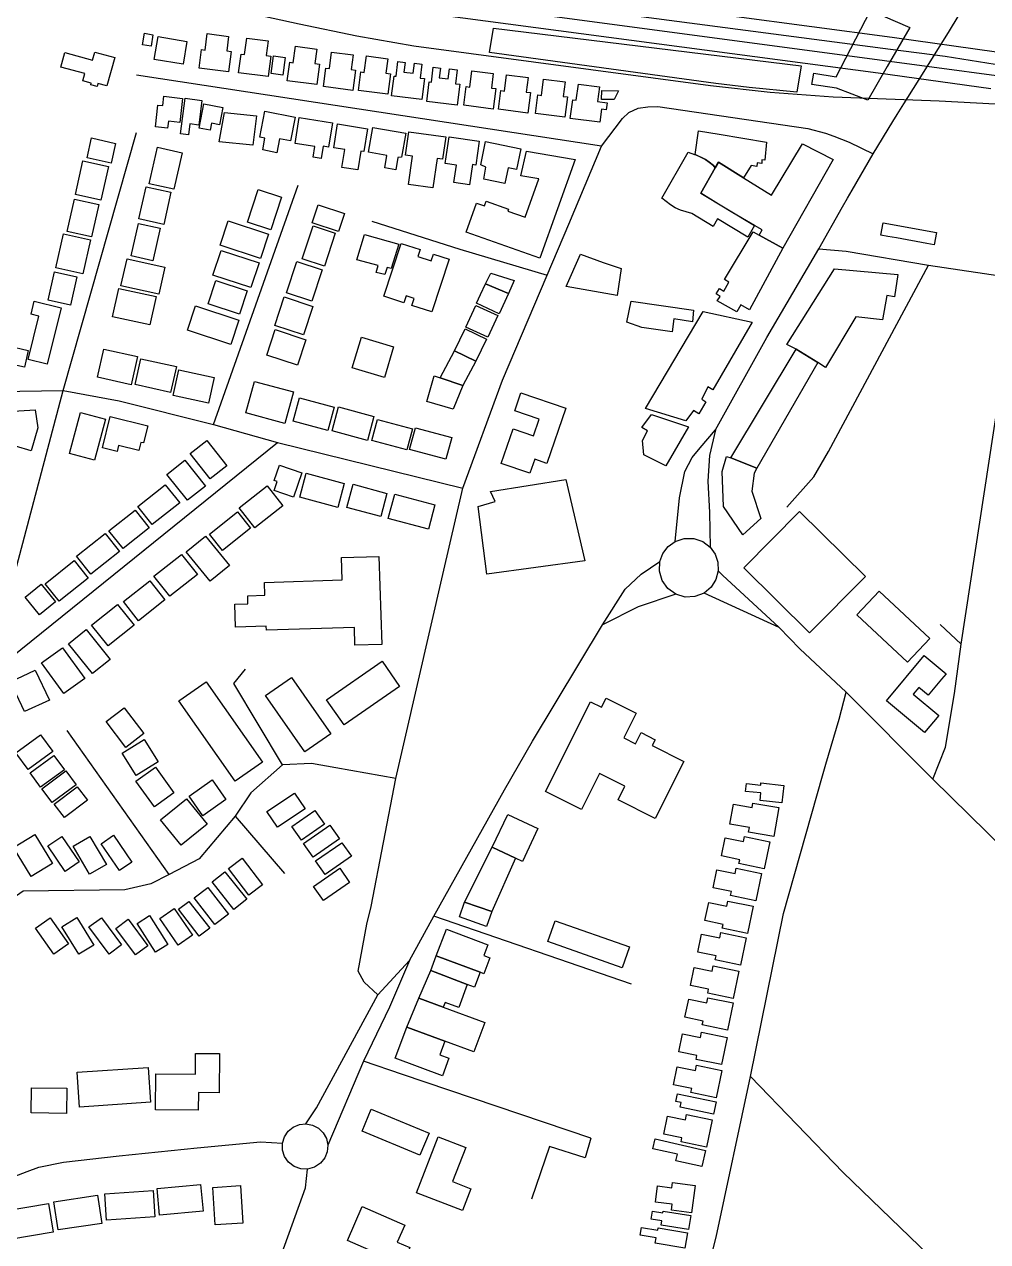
# Model space of a CAD drawing. Header units: metres. Extents: x 553506 to 563855, y 142925 to 150243.
# Drawn here: x 558466.6 to 558816.3, y 145596.9 to 146039 of the extents above; entities that cross this region are included whole.
import ezdxf

# ---------------------------------------------------------------- set-up
doc = ezdxf.new("R2010")
doc.units = ezdxf.units.M
for name, color, linetype in [('C-BUILDINGS', 8, 'Continuous'), ('C-RAILWAYS', 250, 'Continuous'), ('C-ROADS', 33, 'Continuous')]:
    doc.layers.add(name, color=color, linetype=linetype)

msp = doc.modelspace()

# ---------------------------------------------------------------- linework, layer by layer
at = {"layer": 'C-BUILDINGS'}
for points in [[(558779.8107, 146023.6491), (558772.7883, 146011.4453), (558761.4267, 146015.869), (558752.4124, 146017.2044), (558753.1272, 146021.2332), (558761.2433, 146019.9925), (558773.8087, 146044.065), (558787.981, 146037.8583), (558779.8107, 146023.6491)], [(558747.0366, 146014.4117), (558729.6619, 146016.0676), (558717.6073, 146017.5651), (558635.5033, 146028.8087), (558636.916, 146037.6448), (558748.5833, 146023.8864), (558747.0366, 146014.4117)], [(558513.2783, 146035.2432), (558512.5761, 146031.0257), (558509.4973, 146031.5317), (558510.1995, 146035.7493), (558513.2783, 146035.2432)], [(558525.6274, 146032.8083), (558524.2116, 146024.5175), (558513.7224, 146026.2863), (558515.1309, 146034.5881), (558525.6274, 146032.8083)], [(558532.2, 146029.6833), (558532.9677, 146035.628), (558540.7475, 146034.6326), (558540.065, 146029.3249), (558541.6799, 146029.1187), (558540.7192, 146021.7212), (558530.0393, 146023.0946), (558530.9148, 146029.8551), (558532.2, 146029.6833)], [(558546.539, 146028.0332), (558547.3068, 146033.978), (558555.0865, 146032.9826), (558554.4041, 146027.6749), (558556.019, 146027.4687), (558555.0583, 146020.0711), (558544.3784, 146021.4445), (558545.2539, 146028.205), (558546.539, 146028.0332)], [(558490.8467, 146017.6452), (558487.7715, 146018.4853), (558488.4941, 146021.1342), (558479.8048, 146023.504), (558481.245, 146028.7349), (558491.3242, 146025.9739), (558492.1353, 146028.9261), (558499.4146, 146026.9246), (558496.5842, 146016.6536), (558493.2903, 146017.5537), (558492.9823, 146016.4312), (558490.6899, 146017.0617), (558490.8467, 146017.6452)], [(558560.42, 146020.6039), (558556.2425, 146021.1316), (558557.0657, 146027.5455), (558561.2362, 146027.0175), (558560.42, 146020.6039)], [(558564.2193, 146025.084), (558564.987, 146031.0287), (558572.7667, 146030.0333), (558572.0843, 146024.7256), (558573.6992, 146024.5195), (558572.7385, 146017.1219), (558562.0587, 146018.4952), (558562.9341, 146025.2558), (558564.2193, 146025.084)], [(558577.377, 146022.9635), (558578.1447, 146028.9082), (558585.9244, 146027.9129), (558585.242, 146022.6052), (558586.8569, 146022.399), (558585.8962, 146015.0015), (558575.2164, 146016.3748), (558576.0918, 146023.1353), (558577.377, 146022.9635)], [(558589.9946, 146021.5721), (558590.7623, 146027.5168), (558598.5421, 146026.5215), (558597.8596, 146021.2138), (558599.4746, 146021.0076), (558598.5139, 146013.6101), (558587.8341, 146014.9833), (558588.7095, 146021.7439), (558589.9946, 146021.5721)], [(558601.544, 146020.1255), (558602.21, 146025.5106), (558604.8219, 146025.1794), (558604.3913, 146021.6825), (558607.7117, 146021.2841), (558608.186, 146024.9493), (558610.9177, 146024.5884), (558610.2564, 146019.504), (558611.8779, 146019.3092), (558610.9315, 146011.6783), (558599.9096, 146013.0299), (558600.7999, 146020.2138), (558601.544, 146020.1255)], [(558614.3367, 146018.0495), (558615.0027, 146023.4346), (558617.6146, 146023.1034), (558617.184, 146019.6065), (558620.5043, 146019.2081), (558620.9787, 146022.8734), (558623.7104, 146022.5125), (558623.0491, 146017.428), (558624.6706, 146017.2332), (558623.7242, 146009.6023), (558612.7023, 146010.9539), (558613.5926, 146018.1378), (558614.3367, 146018.0495)], [(558628.29, 146016.2097), (558629.0577, 146022.1544), (558636.8375, 146021.1592), (558636.155, 146015.8514), (558637.77, 146015.6453), (558636.8094, 146008.2477), (558626.1295, 146009.6209), (558627.0049, 146016.3815), (558628.29, 146016.2097)], [(558640.8955, 146014.7624), (558641.6631, 146020.7071), (558649.4429, 146019.7119), (558648.7605, 146014.4042), (558650.3754, 146014.198), (558649.4149, 146006.8004), (558638.735, 146008.1736), (558639.6103, 146014.9342), (558640.8955, 146014.7624)], [(558654.3225, 146013.2069), (558655.0902, 146019.1517), (558662.87, 146018.1564), (558662.1876, 146012.8487), (558663.8025, 146012.6426), (558662.842, 146005.245), (558652.162, 146006.6181), (558653.0374, 146013.3787), (558654.3225, 146013.2069)], [(558666.9313, 146011.4259), (558667.7139, 146017.3377), (558675.3893, 146016.3281), (558674.6796, 146010.9973), (558678.1488, 146010.5368), (558677.8019, 146007.9551), (558676.1097, 146008.17), (558675.4731, 146003.4201), (558664.7499, 146004.8364), (558665.6465, 146011.5865), (558666.9313, 146011.4259)], [(558680.6804, 146011.6723), (558676.113, 146011.6871), (558676.199, 146015.0176), (558682.3014, 146014.8944), (558680.6804, 146011.6723)], [(558518.8771, 146003.8296), (558518.5853, 146001.2719), (558514.2058, 146001.7712), (558515.1082, 146009.7012), (558516.8765, 146009.5109), (558517.262, 146012.8839), (558524.0557, 146012.1141), (558523.053, 146003.3574), (558518.8771, 146003.8296)], [(558529.8861, 146002.4441), (558526.6978, 146002.8688), (558526.1648, 145998.8345), (558523.2225, 145999.2223), (558524.9431, 146012.1415), (558531.0667, 146011.3287), (558529.8861, 146002.4441)], [(558537.415, 146002.5539), (558534.5866, 146003.101), (558534.0915, 146000.5593), (558530.0248, 146001.3465), (558531.7336, 146010.1138), (558538.6286, 146008.7795), (558537.415, 146002.5539)], [(558549.5541, 145995.1375), (558537.3618, 145996.3418), (558539.2771, 146007.0299), (558550.8849, 146005.7296), (558549.5541, 145995.1375)], [(558563.2642, 145996.6513), (558559.1765, 145997.4378), (558558.2063, 145992.3883), (558553.1127, 145993.3664), (558553.9325, 145997.621), (558552.1102, 145997.9766), (558553.9241, 146007.415), (558564.9341, 146005.3172), (558563.2642, 145996.6513)], [(558575.1012, 145994.7237), (558574.3989, 145990.2836), (558571.4751, 145990.7498), (558572.0841, 145994.5861), (558564.8804, 145995.7217), (558566.3859, 146005.184), (558578.4178, 146003.2847), (558577.006, 145994.4152), (558575.1012, 145994.7237)], [(558589.8555, 145992.7639), (558588.6818, 145992.9502), (558587.5978, 145986.1499), (558581.898, 145987.0536), (558582.9354, 145993.552), (558578.9507, 145994.1747), (558580.3271, 146002.8317), (558591.1856, 146001.1077), (558589.8555, 145992.7639)], [(558603.5336, 145990.782), (558602.2032, 145990.6073), (558601.4175, 145986.1534), (558597.4024, 145986.8531), (558598.1934, 145991.3628), (558591.5623, 145992.5272), (558593.1517, 146001.5357), (558605.0564, 145999.4545), (558603.5336, 145990.782)], [(558498.0932, 145988.5863), (558489.3536, 145990.5427), (558490.9644, 145997.7266), (558499.7107, 145995.7815), (558498.0932, 145988.5863)], [(558618.4193, 145990.006), (558616.4666, 145990.2796), (558614.9365, 145979.5811), (558606.0787, 145980.8325), (558607.5447, 145991.1172), (558604.9667, 145991.4828), (558606.1802, 145999.9789), (558619.5686, 145998.0883), (558618.4193, 145990.006)], [(558630.4515, 145987.8731), (558629.2991, 145988.049), (558628.216, 145980.7701), (558622.5182, 145981.6071), (558623.4499, 145987.9019), (558619.396, 145988.5002), (558620.8316, 145998.1829), (558631.7426, 145996.572), (558630.4515, 145987.8731)], [(558646.8219, 145993.8321), (558645.2236, 145986.2479), (558642.1689, 145986.877), (558640.9682, 145981.1415), (558633.4503, 145982.7124), (558634.1319, 145987.1409), (558632.2791, 145988.0297), (558634.0528, 145996.4986), (558646.8219, 145993.8321)], [(558734.3687, 145989.8019), (558734.2894, 145988.5195), (558732.5906, 145988.723), (558732.4697, 145987.4283), (558730.4178, 145987.7433), (558727.6315, 145983.3055), (558718.5395, 145988.968), (558717.3856, 145986.929), (558716.7526, 145987.7219), (558715.2199, 145988.8877), (558713.8744, 145989.8812), (558710.0633, 145991.6779), (558711.3084, 146000.2751), (558718.7986, 145999.1486), (558736.0018, 145996.252), (558735.3454, 145989.654), (558734.3687, 145989.8019)], [(558520.899, 145979.0948), (558511.9201, 145981.0994), (558514.8964, 145994.3467), (558523.8753, 145992.342), (558520.899, 145979.0948)], [(558634.2187, 145974.8117), (558642.3647, 145971.9246), (558642.0876, 145971.1592), (558648.3667, 145968.9379), (558653.3334, 145982.9478), (558646.8375, 145984.0383), (558648.8773, 145992.9495), (558666.4889, 145989.9651), (558653.7298, 145954.0226), (558626.9875, 145963.4699), (558630.758, 145974.0928), (558633.6075, 145973.09), (558634.2187, 145974.8117)], [(558708.9465, 145970.3187), (558704.7776, 145971.4698), (558702.8755, 145972.3683), (558701.1087, 145973.4156), (558699.5952, 145974.6376), (558698.0469, 145975.8586), (558707.5749, 145992.5359), (558709.8509, 145991.7603), (558710.0633, 145991.6779), (558711.9682, 145990.9131), (558713.8744, 145989.8812), (558715.2199, 145988.8877), (558716.7526, 145987.7219), (558717.3856, 145986.929), (558712.1333, 145977.6403), (558731.6716, 145965.9453), (558729.2777, 145961.7088), (558718.1976, 145968.3339), (558716.6164, 145965.6362), (558708.9465, 145970.3187)], [(558734.4058, 145964.3714), (558731.6716, 145965.9453), (558723.7884, 145970.5099), (558718.6138, 145973.6557), (558712.1333, 145977.6403), (558717.3856, 145986.929), (558718.5395, 145988.968), (558727.6315, 145983.3055), (558737.8005, 145976.9639), (558749.121, 145995.611), (558760.1778, 145989.9647), (558741.9623, 145957.7044), (558733.3379, 145962.4909), (558734.4058, 145964.3714)], [(558485.1296, 145977.1568), (558487.878, 145989.4065), (558497.1035, 145987.3426), (558494.3551, 145975.093), (558485.1296, 145977.1568)], [(558508.1949, 145968.3188), (558510.8267, 145980.0418), (558519.8056, 145978.0371), (558517.1738, 145966.3142), (558508.1949, 145968.3188)], [(558556.0563, 145964.3751), (558547.5491, 145967.1844), (558551.4783, 145979.0142), (558559.9855, 145976.2048), (558556.0563, 145964.3751)], [(558490.9534, 145961.7993), (558482.1576, 145963.7651), (558484.8013, 145975.5552), (558493.5972, 145973.5893), (558490.9534, 145961.7993)], [(558580.6524, 145963.7316), (558571.0571, 145966.8969), (558573.2268, 145973.4191), (558582.815, 145970.2536), (558580.6524, 145963.7316)], [(558513.2581, 145953.1382), (558505.399, 145954.888), (558508.0553, 145966.723), (558515.9144, 145964.9732), (558513.2581, 145953.1382)], [(558540.5763, 145967.6371), (558555.2732, 145962.7816), (558552.349, 145953.9656), (558537.6451, 145958.8209), (558540.5763, 145967.6371)], [(558575.5064, 145951.2188), (558567.4441, 145953.886), (558571.3992, 145965.7834), (558579.4541, 145963.127), (558575.5064, 145951.2188)], [(558796.8673, 145958.9554), (558794.2508, 145959.431), (558783.2368, 145961.428), (558780.0929, 145961.9986), (558777.568, 145962.4549), (558778.3875, 145966.9432), (558797.6797, 145963.4436), (558796.8673, 145958.9554)], [(558477.9772, 145950.5476), (558480.7625, 145962.9653), (558490.6077, 145960.7647), (558487.8221, 145948.3581), (558477.9772, 145950.5476)], [(558599.7527, 145950.3531), (558598.336, 145950.7101), (558597.4168, 145948.0885), (558594.3425, 145948.8951), (558595.0399, 145951.4542), (558587.263, 145953.4847), (558590.0651, 145962.6309), (558602.5773, 145959.2217), (558599.7527, 145950.3531)], [(558726.6573, 145937.1757), (558725.2774, 145934.5287), (558718.1174, 145938.548), (558719.1576, 145940.194), (558717.737, 145941.1295), (558718.9083, 145943.0578), (558720.4684, 145942.1377), (558722.3825, 145945.3799), (558720.7299, 145946.3528), (558731.1184, 145963.7023), (558733.3379, 145962.4909), (558741.9623, 145957.7044), (558729.7841, 145935.3468), (558726.6573, 145937.1757)], [(558537.9982, 145956.8952), (558551.7978, 145952.3348), (558548.8289, 145943.3839), (558535.0226, 145947.933), (558537.9982, 145956.8952)], [(558607.2668, 145936.8954), (558608.0979, 145939.4252), (558605.2156, 145940.3602), (558604.411, 145937.8757), (558597.1483, 145940.2448), (558603.4246, 145959.4148), (558610.2846, 145957.178), (558609.4602, 145954.6595), (558614.2783, 145953.0942), (558615.0772, 145955.534), (558620.8136, 145953.6743), (558614.5576, 145934.5272), (558607.2668, 145936.8954)], [(558515.4174, 145940.9509), (558501.6428, 145944.0208), (558503.8567, 145953.8721), (558517.6313, 145950.8022), (558515.4174, 145940.9509)], [(558561.7364, 145941.4449), (558565.5438, 145952.9147), (558574.7011, 145949.8917), (558570.8937, 145938.4219), (558561.7364, 145941.4449)], [(558683.2513, 145950.3819), (558681.771, 145940.5643), (558663.2444, 145943.7319), (558668.4625, 145955.4902), (558676.7161, 145952.5174), (558683.2513, 145950.3819)], [(558483.3658, 145937.0575), (558475.2458, 145938.8772), (558477.5523, 145949.1321), (558485.6719, 145947.3235), (558483.3658, 145937.0575)], [(558642.3059, 145941.2045), (558633.9919, 145944.7765), (558635.8871, 145948.6303), (558644.3613, 145945.987), (558642.3059, 145941.2045)], [(558783.64, 145948.1514), (558782.5286, 145939.9812), (558779.6925, 145940.5502), (558778.0987, 145931.6973), (558768.3987, 145932.8111), (558757.4772, 145914.3767), (558754.6955, 145916.1272), (558746.7475, 145920.9791), (558743.4344, 145922.7243), (558760.7294, 145950.1482), (558783.64, 145948.1514)], [(558512.1033, 145929.8079), (558498.5962, 145932.8193), (558500.9083, 145943.1189), (558514.4153, 145940.1075), (558512.1033, 145929.8079)], [(558536.0828, 145945.9846), (558547.5363, 145942.2088), (558544.7139, 145933.7187), (558533.2674, 145937.4948), (558536.0828, 145945.9846)], [(558638.9243, 145933.8435), (558630.7411, 145937.7089), (558632.1695, 145940.8249), (558633.9919, 145944.7765), (558642.3059, 145941.2045), (558638.9243, 145933.8435)], [(558567.9277, 145926.1989), (558557.4917, 145929.6387), (558560.9341, 145940.0178), (558571.3705, 145936.5668), (558567.9277, 145926.1989)], [(558471.8932, 145933.0643), (558469.0603, 145933.756), (558470.21, 145938.4326), (558479.9423, 145936.0393), (558474.8678, 145915.5264), (558467.9754, 145917.2282), (558471.8932, 145933.0643)], [(558528.7442, 145936.7542), (558544.501, 145931.553), (558541.5827, 145922.7706), (558525.8259, 145927.9718), (558528.7442, 145936.7542)], [(558634.8433, 145925.3479), (558626.842, 145928.9853), (558630.4387, 145936.8538), (558638.4401, 145933.2164), (558634.8433, 145925.3479)], [(558709.1252, 145931.0137), (558702.3877, 145931.9965), (558701.7574, 145927.2692), (558690.8022, 145928.9454), (558685.3305, 145930.8354), (558686.8729, 145938.4179), (558709.5341, 145935.2111), (558709.1252, 145931.0137)], [(558714.7109, 145907.3128), (558712.4828, 145902.9145), (558713.9887, 145901.937), (558711.4455, 145897.5512), (558709.5404, 145898.7723), (558706.7746, 145895.0252), (558692.0963, 145899.4913), (558713.0455, 145934.7408), (558730.8043, 145930.8485), (558716.4694, 145906.3097), (558714.7109, 145907.3128)], [(558565.7356, 145915.1906), (558554.5716, 145918.8752), (558557.6431, 145928.1298), (558568.8071, 145924.4452), (558565.7356, 145915.1906)], [(558597.3309, 145910.7565), (558585.6493, 145914.2135), (558588.9633, 145925.3566), (558600.6448, 145921.8995), (558597.3309, 145910.7565)], [(558630.4748, 145916.6543), (558622.7498, 145920.4003), (558626.6236, 145928.3553), (558634.3486, 145924.6092), (558630.4748, 145916.6543)], [(558468.0185, 145920.5907), (558466.6535, 145914.5052), (558459.4351, 145916.119), (558460.8001, 145922.2046), (558468.0185, 145920.5907)], [(558505.3598, 145908.086), (558493.1835, 145910.8046), (558495.49, 145921.0595), (558507.6659, 145918.352), (558505.3598, 145908.086)], [(558754.6955, 145916.1272), (558732.4934, 145877.7447), (558723.0719, 145881.6163), (558746.7475, 145920.9791), (558754.6955, 145916.1272)], [(558519.7048, 145905.3454), (558506.8244, 145908.2203), (558508.9147, 145917.5447), (558521.7951, 145914.6698), (558519.7048, 145905.3454)], [(558625.7529, 145907.8495), (558617.5973, 145910.5917), (558622.7498, 145920.4003), (558630.4748, 145916.6543), (558625.7529, 145907.8495)], [(558533.4305, 145901.3725), (558520.6345, 145904.2277), (558522.7311, 145913.5746), (558535.5271, 145910.7194), (558533.4305, 145901.3725)], [(558564.2509, 145905.5064), (558561.1694, 145894.0812), (558547.044, 145897.8636), (558550.1255, 145909.2888), (558564.2509, 145905.5064)], [(558622.3136, 145899.1846), (558612.7504, 145901.9835), (558615.3297, 145911.3231), (558617.5973, 145910.5917), (558625.7529, 145907.8495), (558622.3136, 145899.1846)], [(558579.0528, 145899.9753), (558576.7626, 145891.4683), (558564.2093, 145894.8428), (558566.4999, 145903.3387), (558579.0528, 145899.9753)], [(558656.2459, 145879.5417), (558651.9053, 145881.0438), (558650.1326, 145875.9361), (558639.6773, 145879.5422), (558644.0313, 145892.1086), (558651.3618, 145889.5858), (558653.4298, 145895.5485), (558644.5861, 145898.6033), (558646.8731, 145905.1737), (558663.1885, 145899.5559), (558656.2459, 145879.5417)], [(558451.9235, 145889.1314), (558454.6013, 145898.0065), (558470.4689, 145898.9632), (558471.4967, 145892.395), (558469.0324, 145884.0829), (558451.9235, 145889.1314)], [(558593.5091, 145896.5816), (558591.1684, 145887.8949), (558578.2909, 145891.3485), (558580.6316, 145900.0352), (558593.5091, 145896.5816)], [(558492.0222, 145880.6516), (558482.9673, 145883.0769), (558487.009, 145898.0709), (558496.0569, 145895.6454), (558492.0222, 145880.6516)], [(558508.9283, 145887.1719), (558508.195, 145884.1888), (558500.8242, 145885.976), (558500.3025, 145883.8452), (558494.9259, 145885.1485), (558497.7078, 145896.5422), (558511.4206, 145893.2144), (558509.8934, 145886.9457), (558508.9283, 145887.1719)], [(558605.4244, 145884.4172), (558592.695, 145887.8307), (558594.7665, 145895.4963), (558607.4885, 145892.0937), (558605.4244, 145884.4172)], [(558691.0413, 145887.906), (558692.8141, 145891.4221), (558690.7154, 145892.5705), (558694.2255, 145897.3534), (558707.6821, 145892.8161), (558699.49, 145878.6175), (558691.4922, 145882.5888), (558691.0413, 145887.906)], [(558621.7342, 145888.9495), (558619.5942, 145881.0147), (558606.4488, 145884.5378), (558608.5888, 145892.4727), (558621.7342, 145888.9495)], [(558532.8114, 145887.8864), (558540.1318, 145878.663), (558534.0894, 145873.8911), (558526.769, 145883.1145), (558532.8114, 145887.8864)], [(558730.7272, 145869.4875), (558733.943, 145859.57), (558727.3722, 145853.5684), (558720.394, 145863.9262), (558719.9065, 145876.5435), (558721.4274, 145882.0997), (558723.0719, 145881.6163), (558732.4934, 145877.7447), (558731.5552, 145875.9683), (558730.7272, 145869.4875)], [(558524.8706, 145880.7187), (558532.3362, 145871.3217), (558525.7884, 145866.1558), (558518.3298, 145875.553), (558524.8706, 145880.7187)], [(558557.2508, 145869.664), (558558.3728, 145872.9708), (558557.2561, 145873.3481), (558559.1615, 145878.9162), (558567.2685, 145876.1612), (558564.2409, 145867.2976), (558557.2508, 145869.664)], [(558580.3662, 145863.5324), (558566.5508, 145867.2353), (558568.9174, 145875.9895), (558582.7258, 145872.2864), (558580.3662, 145863.5324)], [(558635.8311, 145869.3288), (558663.1394, 145873.7333), (558670.0126, 145844.1176), (558634.5212, 145839.2601), (558631.2987, 145863.9022), (558637.5092, 145865.7189), (558635.8311, 145869.3288)], [(558517.7393, 145871.7952), (558522.9783, 145865.201), (558513.0237, 145857.3369), (558507.7847, 145863.9311), (558517.7393, 145871.7952)], [(558550.2962, 145856.1493), (558544.5331, 145863.4063), (558554.7061, 145871.4442), (558560.4695, 145864.1762), (558550.2962, 145856.1493)], [(558595.9444, 145860.2735), (558583.6666, 145863.5563), (558585.9257, 145871.94), (558598.2038, 145868.646), (558595.9444, 145860.2735)], [(558613.2501, 145855.6545), (558598.6658, 145859.5672), (558601.0376, 145868.3773), (558615.6289, 145864.4648), (558613.2501, 145855.6545)], [(558506.7634, 145862.5751), (558511.9082, 145856.0893), (558502.4107, 145848.5954), (558497.2733, 145855.0703), (558506.7634, 145862.5751)], [(558544.0257, 145861.9437), (558548.7484, 145855.9903), (558538.5481, 145847.9293), (558533.8184, 145853.8825), (558544.0257, 145861.9437)], [(558771.9094, 145838.4163), (558751.6206, 145818.0119), (558727.734, 145841.6262), (558748.0225, 145862.0416), (558771.9094, 145838.4163)], [(558495.9605, 145854.095), (558501.1339, 145847.5878), (558490.6945, 145839.3414), (558485.5207, 145845.8597), (558495.9605, 145854.095)], [(558534.0957, 145836.7289), (558525.3193, 145847.3543), (558532.3042, 145853.0901), (558541.0806, 145842.4648), (558534.0957, 145836.7289)], [(558529.4377, 145839.223), (558519.3737, 145831.2776), (558513.603, 145838.5565), (558523.66, 145846.5018), (558529.4377, 145839.223)], [(558596.3784, 145813.7977), (558586.6108, 145813.4741), (558586.3964, 145819.9672), (558554.4523, 145818.9149), (558554.3976, 145820.4602), (558543.2604, 145820.0944), (558542.9829, 145828.4109), (558547.7759, 145828.5699), (558547.6797, 145831.4607), (558553.8701, 145831.6628), (558553.7201, 145836.2993), (558581.9402, 145837.2256), (558581.6698, 145845.3086), (558595.322, 145845.7633), (558596.3784, 145813.7977)], [(558484.7253, 145844.2103), (558489.7968, 145837.8335), (558479.1797, 145829.4481), (558474.1153, 145835.8251), (558484.7253, 145844.2103)], [(558517.6506, 145830.0001), (558508.0304, 145822.4023), (558502.5365, 145829.3225), (558512.1567, 145836.9204), (558517.6506, 145830.0001)], [(558477.8643, 145829.2406), (558472.1051, 145824.5777), (558466.9076, 145830.9617), (558472.6667, 145835.6246), (558477.8643, 145829.2406)], [(558776.8899, 145833.1834), (558795.2926, 145815.9331), (558787.1661, 145807.3124), (558768.7634, 145824.5627), (558776.8899, 145833.1834)], [(558506.4773, 145820.8296), (558497.0527, 145813.2378), (558490.9886, 145820.7304), (558500.4132, 145828.3221), (558506.4773, 145820.8296)], [(558497.7353, 145808.3395), (558491.3268, 145803.1891), (558482.5651, 145814.0153), (558488.9733, 145819.1768), (558497.7353, 145808.3395)], [(558488.5074, 145801.3993), (558480.8919, 145795.9223), (558472.8334, 145807.0819), (558480.4492, 145812.5477), (558488.5074, 145801.3993)], [(558602.8219, 145798.5484), (558582.6991, 145784.5272), (558576.3335, 145793.6242), (558596.4494, 145807.6451), (558602.8219, 145798.5484)], [(558801.2129, 145803.1498), (558799.5132, 145801.1162), (558794.6981, 145795.3357), (558791.303, 145798.1468), (558789.2796, 145795.7248), (558798.575, 145788.0208), (558793.3823, 145781.7835), (558779.5216, 145793.2753), (558793.2526, 145809.7487), (558801.2129, 145803.1498)], [(558475.6697, 145793.5799), (558466.7001, 145789.3745), (558461.604, 145800.1802), (558470.5736, 145804.3856), (558475.6697, 145793.5799)], [(558577.8393, 145781.3166), (558568.4454, 145774.7718), (558554.1495, 145795.1768), (558563.5434, 145801.7216), (558577.8393, 145781.3166)], [(558553.0206, 145771.0126), (558543.1201, 145764.1072), (558522.6931, 145793.2716), (558532.5865, 145800.1767), (558553.0206, 145771.0126)], [(558676.1366, 145790.9727), (558677.8101, 145794.3076), (558688.7073, 145788.8566), (558684.1806, 145779.8464), (558688.457, 145777.7079), (558690.4932, 145781.7553), (558695.6292, 145779.1871), (558694.5422, 145777.0166), (558706.0004, 145771.2935), (558695.6092, 145750.6162), (558682.0976, 145757.3778), (558684.549, 145762.2504), (558675.3213, 145766.8626), (558668.7915, 145753.8618), (558655.756, 145760.3821), (558672.1441, 145792.9752), (558676.1366, 145790.9727)], [(558503.3793, 145776.3707), (558496.2343, 145785.7999), (558502.8643, 145790.8013), (558510.0092, 145781.3722), (558503.3793, 145776.3707)], [(558467.9424, 145768.3664), (558463.4761, 145774.3946), (558472.4143, 145780.9808), (558476.8809, 145774.9415), (558467.9424, 145768.3664)], [(558502.1486, 145774.3183), (558510.0611, 145779.2368), (558515.1226, 145771.1458), (558507.2031, 145766.227), (558502.1486, 145774.3183)], [(558477.3181, 145773.4635), (558481.1221, 145768.2719), (558472.4625, 145761.9503), (558468.6585, 145767.1419), (558477.3181, 145773.4635)], [(558485.3889, 145762.8164), (558476.6649, 145756.3147), (558472.9083, 145761.3297), (558481.6323, 145767.8314), (558485.3889, 145762.8164)], [(558507.1208, 145764.1321), (558514.189, 145769.2138), (558520.9103, 145759.9163), (558513.8422, 145754.8345), (558507.1208, 145764.1321)], [(558489.491, 145757.2555), (558481.1329, 145750.9098), (558477.4447, 145755.7488), (558485.8028, 145762.0946), (558489.491, 145757.2555)], [(558531.3928, 145751.5806), (558526.3884, 145758.7274), (558534.7416, 145764.5499), (558539.7456, 145757.4143), (558531.3928, 145751.5806)], [(558733.9813, 145759.8258), (558728.4025, 145760.4215), (558728.7076, 145763.2245), (558733.9077, 145762.6616), (558733.9947, 145763.4657), (558742.3176, 145762.5652), (558741.6249, 145756.2332), (558733.6881, 145757.09), (558733.9813, 145759.8258)], [(558532.9132, 145748.5446), (558523.462, 145740.9074), (558516.0533, 145750.039), (558525.5046, 145757.6762), (558532.9132, 145748.5446)], [(558568.4878, 145754.1273), (558558.4618, 145747.4406), (558554.6639, 145753.111), (558564.69, 145759.7976), (558568.4878, 145754.1273)], [(558575.5716, 145748.5027), (558567.1908, 145742.6681), (558563.6793, 145747.6684), (558572.0598, 145753.5141), (558575.5716, 145748.5027)], [(558729.8007, 145747.3092), (558722.7476, 145748.5383), (558724.0138, 145755.7784), (558730.7433, 145754.6061), (558731.0107, 145756.1391), (558740.4965, 145754.4955), (558738.6652, 145744.0437), (558729.5095, 145745.6419), (558729.8007, 145747.3092)], [(558653.0386, 145746.909), (558647.3778, 145734.9812), (558644.8725, 145736.1616), (558636.4336, 145740.1415), (558642.1013, 145752.0695), (558653.0386, 145746.909)], [(558476.8144, 145734.2267), (558469.0781, 145729.4917), (558462.6209, 145739.9772), (558470.3573, 145744.7122), (558476.8144, 145734.2267)], [(558486.4779, 145734.7584), (558481.4628, 145731.365), (558475.1695, 145740.6201), (558480.1776, 145744.0133), (558486.4779, 145734.7584)], [(558496.4155, 145733.8851), (558490.2876, 145730.2904), (558484.2945, 145740.4674), (558490.4224, 145744.0621), (558496.4155, 145733.8851)], [(558501.0859, 145731.6696), (558494.4557, 145741.4152), (558498.95, 145744.4586), (558505.5802, 145734.7131), (558501.0859, 145731.6696)], [(558580.9893, 145743.1495), (558571.3898, 145736.4648), (558567.907, 145741.4437), (558577.4995, 145748.1282), (558580.9893, 145743.1495)], [(558726.3018, 145735.5928), (558719.6778, 145736.9686), (558721.0491, 145743.5219), (558727.5958, 145742.1548), (558727.9983, 145744.0704), (558737.2482, 145742.1413), (558735.1823, 145732.261), (558726.003, 145734.1701), (558726.3018, 145735.5928)], [(558585.3109, 145736.8276), (558575.7799, 145730.1895), (558572.3194, 145735.1246), (558581.8504, 145741.7626), (558585.3109, 145736.8276)], [(558644.8725, 145736.1616), (558636.2886, 145716.7422), (558626.3831, 145720.1984), (558636.4336, 145740.1415), (558644.8725, 145736.1616)], [(558553.1007, 145726.4737), (558548.1329, 145722.681), (558540.7071, 145732.3685), (558545.6748, 145736.1612), (558553.1007, 145726.4737)], [(558547.3174, 145721.2312), (558542.661, 145717.5483), (558534.758, 145727.5105), (558539.4148, 145731.1823), (558547.3174, 145721.2312)], [(558584.6659, 145727.3585), (558575.1555, 145720.7322), (558571.578, 145725.8306), (558581.0881, 145732.468), (558584.6659, 145727.3585)], [(558723.2749, 145723.9911), (558716.6509, 145725.3669), (558718.0222, 145731.9202), (558724.569, 145730.5531), (558724.9714, 145732.4687), (558734.2213, 145730.5396), (558732.1555, 145720.6593), (558722.9761, 145722.5684), (558723.2749, 145723.9911)], [(558540.6728, 145715.7952), (558535.705, 145712.0026), (558528.2792, 145721.6901), (558533.2469, 145725.4828), (558540.6728, 145715.7952)], [(558527.682, 145708.1713), (558522.4282, 145704.5813), (558515.75, 145714.2919), (558521.0038, 145717.882), (558527.682, 145708.1713)], [(558533.8711, 145710.6883), (558530.113, 145707.8122), (558522.5866, 145717.5857), (558526.3447, 145720.4618), (558533.8711, 145710.6883)], [(558634.4046, 145711.3863), (558624.5061, 145714.8427), (558626.3831, 145720.1984), (558636.2886, 145716.7422), (558634.4046, 145711.3863)], [(558720.2636, 145712.1116), (558713.6466, 145713.4877), (558715.0109, 145720.0408), (558721.5577, 145718.6736), (558721.9601, 145720.5893), (558731.21, 145718.6601), (558729.1442, 145708.7798), (558719.9648, 145710.6889), (558720.2636, 145712.1116)], [(558482.6517, 145705.0574), (558477.2776, 145701.2857), (558470.5861, 145710.7511), (558475.9599, 145714.534), (558482.6517, 145705.0574)], [(558491.8217, 145704.5834), (558486.3926, 145701.2329), (558480.2024, 145711.2257), (558485.6315, 145714.5762), (558491.8217, 145704.5834)], [(558501.864, 145704.626), (558497.3643, 145701.3041), (558490.0521, 145711.1622), (558494.5449, 145714.4838), (558501.864, 145704.626)], [(558511.4407, 145704.3426), (558506.948, 145701.0209), (558499.8188, 145710.6175), (558504.3185, 145713.9394), (558511.4407, 145704.3426)], [(558518.7355, 145704.8013), (558514.2284, 145701.9466), (558507.5538, 145712.4476), (558512.0609, 145715.3023), (558518.7355, 145704.8013)], [(558686.3151, 145703.918), (558683.6526, 145696.3677), (558656.6144, 145705.8392), (558659.27, 145713.3892), (558686.3151, 145703.918)], [(558634.8767, 145704.7007), (558633.4156, 145700.827), (558635.6305, 145699.9938), (558633.4458, 145694.1834), (558632.073, 145694.6975), (558616.1447, 145700.6724), (558619.7972, 145710.3678), (558634.8767, 145704.7007)], [(558717.7157, 145700.6249), (558711.0917, 145702.0008), (558712.4634, 145708.5429), (558719.0098, 145707.1869), (558719.4056, 145709.0912), (558728.6552, 145707.1732), (558726.5893, 145697.2929), (558717.4169, 145699.2022), (558717.7157, 145700.6249)], [(558632.073, 145694.6975), (558630.043, 145689.3148), (558627.3897, 145690.3014), (558614.1077, 145695.2895), (558616.1447, 145700.6724), (558632.073, 145694.6975)], [(558714.9897, 145688.565), (558708.3657, 145689.9409), (558709.7373, 145696.4831), (558716.2838, 145695.1271), (558716.6866, 145697.0316), (558725.9292, 145695.1133), (558723.8633, 145685.233), (558714.6909, 145687.1423), (558714.9897, 145688.565)], [(558627.3897, 145690.3014), (558624.2778, 145681.9025), (558619.3041, 145683.7413), (558618.6715, 145682.03), (558609.75, 145685.3274), (558614.1077, 145695.2895), (558627.3897, 145690.3014)], [(558633.699, 145676.4615), (558629.7204, 145665.7765), (558619.2208, 145669.6706), (558605.4667, 145674.7666), (558609.75, 145685.3274), (558618.6715, 145682.03), (558633.699, 145676.4615)], [(558713.0039, 145676.9955), (558706.3799, 145678.3714), (558707.7516, 145684.9135), (558714.298, 145683.5575), (558714.6939, 145685.4618), (558723.9435, 145683.5437), (558721.8776, 145673.6635), (558712.7051, 145675.5728), (558713.0039, 145676.9955)], [(558617.3862, 145664.7503), (558620.7256, 145663.5178), (558618.3487, 145657.1338), (558601.2553, 145663.4623), (558605.4667, 145674.7666), (558619.2208, 145669.6706), (558617.3862, 145664.7503)], [(558710.7605, 145664.4831), (558704.1434, 145665.8592), (558705.5081, 145672.4011), (558712.0546, 145671.0451), (558712.4571, 145672.9607), (558721.7071, 145671.0316), (558719.6411, 145661.1513), (558710.4617, 145663.0604), (558710.7605, 145664.4831)], [(558529.7676, 145650.984), (558529.7182, 145644.6496), (558514.2505, 145644.7625), (558514.3576, 145657.8433), (558528.6993, 145657.7291), (558528.7613, 145665.2436), (558537.4012, 145665.1762), (558537.2882, 145650.9266), (558529.7676, 145650.984)], [(558512.3885, 145647.532), (558486.6208, 145645.7468), (558485.7422, 145658.3632), (558511.5098, 145660.1483), (558512.3885, 145647.532)], [(558708.8799, 145652.4494), (558702.2628, 145653.8255), (558703.6272, 145660.3785), (558710.1741, 145659.0114), (558710.5765, 145660.927), (558719.8265, 145658.9978), (558717.7606, 145649.1175), (558708.5881, 145651.0269), (558708.8799, 145652.4494)], [(558481.9428, 145643.4434), (558469.0968, 145643.5927), (558469.2006, 145652.7), (558482.0536, 145652.551), (558481.9428, 145643.4434)], [(558705.0065, 145647.4215), (558703.1197, 145647.8196), (558703.6981, 145650.6087), (558717.6927, 145647.6908), (558716.7477, 145643.1875), (558704.6467, 145645.7075), (558705.0065, 145647.4215)], [(558589.1975, 145636.9352), (558592.5522, 145644.952), (558613.5031, 145636.2384), (558610.1484, 145628.2216), (558589.1975, 145636.9352)], [(558705.3056, 145634.5647), (558698.6884, 145635.9408), (558700.0532, 145642.4827), (558706.5997, 145641.1267), (558707.0022, 145643.0423), (558716.2522, 145641.1131), (558714.1863, 145631.2329), (558705.0068, 145633.142), (558705.3056, 145634.5647)], [(558622.004, 145618.6931), (558628.7155, 145616.0732), (558625.603, 145608.1418), (558608.9306, 145614.6502), (558616.8738, 145634.8955), (558626.8417, 145631.0072), (558622.004, 145618.6931)], [(558703.1136, 145626.2721), (558703.6508, 145628.5814), (558694.789, 145630.6228), (558695.6102, 145634.154), (558713.8481, 145629.9536), (558712.497, 145624.1021), (558703.1136, 145626.2721)], [(558531.4537, 145607.8859), (558515.7044, 145606.4652), (558514.832, 145616.1546), (558530.5813, 145617.5752), (558531.4537, 145607.8859)], [(558545.9325, 145603.5578), (558535.8865, 145602.9474), (558535.0464, 145616.5777), (558545.092, 145617.1992), (558545.9325, 145603.5578)], [(558701.776, 145610.471), (558695.7224, 145611.2635), (558696.4869, 145617.0857), (558701.5783, 145616.4193), (558701.8331, 145618.3638), (558710.134, 145617.2734), (558708.8327, 145607.3166), (558701.4869, 145608.2806), (558701.776, 145610.471)], [(558494.6883, 145603.4576), (558478.8623, 145601.122), (558477.336, 145611.3811), (558493.169, 145613.7169), (558494.6883, 145603.4576)], [(558513.9739, 145605.8776), (558496.4398, 145604.7247), (558495.8092, 145614.288), (558513.3432, 145615.4409), (558513.9739, 145605.8776)], [(558477.0751, 145600.3324), (558461.3782, 145597.667), (558459.6036, 145608.0408), (558475.3075, 145610.7065), (558477.0751, 145600.3324)], [(558604.6706, 145602.8769), (558601.9385, 145596.6713), (558606.4692, 145594.6853), (558604.8484, 145590.9958), (558599.6373, 145593.2724), (558598.5851, 145590.8805), (558583.859, 145597.3265), (558589.2708, 145609.625), (558604.6706, 145602.8769)], [(558698.0445, 145604.4681), (558694.1441, 145605.0711), (558694.5816, 145607.8893), (558698.3976, 145607.306), (558698.4849, 145607.8763), (558708.4849, 145606.3486), (558707.7041, 145601.2827), (558697.7882, 145602.8018), (558698.0445, 145604.4681)], [(558695.9561, 145598.26), (558690.1566, 145599.205), (558690.6281, 145602.0577), (558696.6033, 145601.0847), (558696.7333, 145601.8566), (558707.3063, 145600.1241), (558706.3945, 145594.5422), (558695.6318, 145596.3022), (558695.9561, 145598.26)]]:
    msp.add_lwpolyline(points, close=True, dxfattribs=at)
at = {"layer": 'C-RAILWAYS'}
for points in [[(558096.3561, 146352.1413), (558109.9121, 146317.2659), (558120.8837, 146293.4297), (558135.185, 146263.2073), (558142.7399, 146249.5054), (558152.8144, 146230.0601), (558165.5719, 146211.8327), (558178.9343, 146195.3156), (558192.6037, 146180.867), (558205.5678, 146167.9772), (558220.7786, 146155.2568), (558237.8679, 146142.405), (558255.8308, 146130.938), (558274.9446, 146120.2522), (558294.0679, 146111.303), (558315.1456, 146103.1598), (558337.5793, 146096.1825), (558360.6406, 146090.6271), (558382.8672, 146087.194), (558424.9453, 146081.3791), (558448.9937, 146078.2919), (558723.2704, 146042.0809), (558781.584, 146034.3885), (558819.5075, 146029.0717)], [(558269.2187, 146109.2911), (558290.5119, 146099.83), (558311.5125, 146091.2392), (558332.1389, 146084.5846), (558354.9237, 146078.6979), (558373.096, 146075.4292), (558391.9512, 146072.6937), (558405.8641, 146070.7964), (558430.5719, 146067.4178), (558452.8007, 146064.3746), (558499.138, 146058.5692), (558550.8765, 146051.3393), (558589.1906, 146046.2665), (558776.5637, 146021.4453), (558817.3895, 146015.6839)], [(558490.1664, 146068.2759), (558780.9983, 146030.0298), (558800.8923, 146027.4169), (558818.9543, 146024.5693)], [(558887.7129, 146010.9015), (558838.4882, 146017.7717), (558778.8867, 146025.713), (558770.6772, 146026.806), (558489.2742, 146064.5533)], [(558715.7203, 146016.6164), (558607.9916, 146031.0202), (558587.2323, 146034.709), (558566.3061, 146039.0495), (558530.2814, 146046.9866), (558503.1228, 146053.4055)], [(558880.8941, 146007.7301), (558864.8417, 146008.9145), (558852.0005, 146009.163), (558825.8162, 146009.6003), (558798.6547, 146011.1093), (558782.6628, 146011.6948), (558760.2504, 146012.516), (558737.2994, 146014.2445), (558715.7203, 146016.6164)]]:
    msp.add_lwpolyline(points, dxfattribs=at)
at = {"layer": 'C-ROADS'}
for points in [[(558802.4664, 146036.681), (558811.5098, 146051.8299), (558850.4201, 146119.5666)], [(558783.466, 146006.2994), (558785.8984, 146010.192), (558790.7633, 146017.9774), (558802.4664, 146036.681)], [(558676.1587, 145994.8046), (558507.2625, 146020.5444)], [(558590.8967, 145712.2028), (558592.4357, 145718.5386), (558601.4853, 145765.0287), (558604.7668, 145779.2649), (558618.5568, 145839.1681), (558625.779, 145870.521), (558640.1495, 145909.7853), (558656.4354, 145947.9402), (558664.2221, 145966.4335), (558676.1587, 145994.8046), (558683.6909, 146004.7757), (558686.0635, 146006.9859), (558689.359, 146008.5234), (558692.9527, 146009.0128), (558696.5347, 146009.2013), (558750.9846, 146001.1667), (558757.3726, 145999.4942), (558760.3949, 145998.3299), (558766.0008, 145996.1659), (558774.7461, 145991.9953)], [(558774.7461, 145991.9953), (558781.8527, 146003.7342), (558783.466, 146006.2994)], [(558456.6771, 145808.2198), (558455.9216, 145812.5371), (558480.6301, 145906.0212), (558507.2973, 145999.6883)], [(558140.2842, 145992.2769), (558130.7083, 145961.6426), (558131.4996, 145935.9238), (558138.5927, 145919.9706), (558150.0098, 145911.2289), (558156.542, 145906.2323), (558187.6743, 145899.5555), (558209.9949, 145899.4523), (558232.0242, 145900.6314), (558271.8094, 145902.7691), (558340.5342, 145903.8065), (558409.6771, 145904.891), (558480.6301, 145906.0212), (558500.9567, 145902.3186), (558535.2714, 145893.6162), (558558.4691, 145887.0752), (558625.779, 145870.521)], [(558754.9916, 145957.4836), (558763.6342, 145972.709), (558765.4316, 145975.8809), (558767.0897, 145978.8036), (558774.7461, 145991.9953)], [(558535.2714, 145893.6162), (558565.9472, 145980.6404)], [(558592.7403, 145967.4992), (558624.6721, 145957.3661), (558656.4354, 145947.9402)], [(558717.5288, 145891.7068), (558736.1821, 145925.2048), (558754.9916, 145957.4836)], [(558754.9916, 145957.4836), (558764.9624, 145956.6563), (558794.7939, 145951.5902), (558826.5745, 145946.8181), (558960.6859, 145925.6665), (558994.9258, 145918.957), (559000.4986, 145917.8718), (559022.1563, 145914.3348), (559044.0879, 145910.7619), (559102.3755, 145901.0466), (559108.6457, 145900.2502)], [(558743.3775, 145863.6566), (558753.1864, 145874.6442), (558758.5525, 145883.8697), (558794.7939, 145951.5902)], [(558796.3385, 145764.8796), (558800.9547, 145776.4191), (558804.2409, 145795.9199), (558806.7063, 145813.9151), (558820.2497, 145902.5374), (558826.5745, 145946.8181)], [(558702.8822, 145851.2094), (558704.4213, 145867.0501), (558706.3101, 145876.5465), (558709.041, 145881.6504), (558711.9244, 145885.2119), (558717.5288, 145891.7068)], [(558717.5288, 145891.7068), (558715.3613, 145882.4021), (558714.6621, 145873.1094), (558715.2726, 145861.7202), (558715.5932, 145849.0755)], [(558456.6771, 145808.2198), (558461.6203, 145808.951), (558558.4691, 145887.0752)], [(558715.8946, 145834.5604), (558713.3581, 145832.4453), (558710.0413, 145831.1408), (558706.4791, 145830.9863), (558703.0629, 145831.9938), (558700.1738, 145834.0526), (558698.105, 145836.9493), (558697.1049, 145840.3464), (558697.2612, 145843.8905), (558698.3727, 145846.852), (558700.3022, 145849.3712), (558702.8822, 145851.2094), (558706.1507, 145852.2675), (558709.5925, 145852.2402), (558712.8508, 145851.1388), (558715.5932, 145849.0755), (558717.3848, 145846.5487), (558718.3914, 145843.6192), (558718.5149, 145840.529), (558717.6691, 145837.342), (558715.8946, 145834.5604)], [(558676.4928, 145820.8895), (558684.7039, 145833.7976), (558690.4647, 145839.3066), (558697.2612, 145843.8905)], [(558718.5149, 145840.529), (558720.046, 145838.9624), (558740.5514, 145819.9739)], [(558740.5514, 145819.9739), (558713.3581, 145832.4453)], [(558703.0629, 145831.9938), (558689.4039, 145827.454), (558676.4928, 145820.8895)], [(558651.0504, 145778.69), (558676.4928, 145820.8895)], [(558740.5514, 145819.9739), (558748.0816, 145812.1262), (558764.8849, 145796.3846), (558796.3385, 145764.8796), (558948.2, 145615.6706), (558958.4776, 145607.2071), (558966.5992, 145599.2556), (559004.6745, 145562.0131), (559050.2979, 145518.4268), (559081.1453, 145489.4422), (559096.394, 145473.3752), (559149.4344, 145425.2334), (559197.8475, 145395.3131), (559284.5237, 145352.2546), (559311.3895, 145338.5182), (559330.0463, 145324.6944), (559342.4533, 145315.4962), (559343.8494, 145314.4599)], [(558806.7063, 145813.9151), (558799.0576, 145821.069)], [(558560.3298, 145770.0917), (558542.6744, 145799.642), (558546.9204, 145804.837)], [(558698.3628, 145521.6722), (558717.6819, 145598.4411), (558730.1951, 145656.8583), (558742.16, 145716.0378), (558756.2829, 145766.0239), (558757.4936, 145770.3018), (558762.3832, 145786.5799), (558764.8849, 145796.3846)], [(558519.1564, 145730.1568), (558482.1586, 145782.5166)], [(558606.4673, 145699.0047), (558615.1836, 145715.0447), (558640.8765, 145760.9356), (558651.0504, 145778.69)], [(558601.4853, 145765.0287), (558579.7042, 145768.931), (558570.8002, 145770.5372), (558560.3298, 145770.0917), (558548.7757, 145759.8854), (558543.1688, 145751.4208), (558530.0635, 145735.9468), (558519.1564, 145730.1568), (558512.5448, 145726.8254), (558503.024, 145724.6174), (558466.1148, 145724.2027), (558462.1603, 145721.3429), (558458.8919, 145717.5582), (558458.5623, 145713.2742), (558458.6844, 145708.8594), (558458.7026, 145698.743)], [(558543.1688, 145751.4208), (558561.0805, 145730.5708)], [(558687.004, 145690.4388), (558615.1836, 145715.0447)], [(558594.8983, 145686.5608), (558589.8975, 145691.0921), (558587.8157, 145695.0903), (558590.8967, 145712.2028)], [(558568.8092, 145639.6562), (558572.6368, 145645.495), (558594.8983, 145686.5608), (558606.4673, 145699.0047)], [(558606.4673, 145699.0047), (558599.1171, 145681.9831), (558589.6836, 145662.4374), (558576.7342, 145631.9318)], [(558672.2054, 145634.4442), (558603.9048, 145657.6119), (558589.6836, 145662.4374)], [(558730.1951, 145656.8583), (558763.8726, 145621.9826), (558805.1993, 145582.0011), (558808.4108, 145574.7213), (558807.9695, 145565.9151), (558798.8491, 145534.4365), (558792.3078, 145502.3364)], [(558566.901, 145623.2922), (558564.5108, 145624.1423), (558562.4982, 145625.6717), (558561.0355, 145627.7413), (558560.2759, 145630.1441), (558560.2819, 145632.6708), (558560.9942, 145634.9744), (558562.3317, 145636.9633), (558564.194, 145638.4899), (558566.4176, 145639.4155), (558568.8092, 145639.6562), (558571.1871, 145639.2065), (558573.3338, 145638.093), (558575.0577, 145636.3988), (558576.2279, 145634.2868), (558576.7342, 145631.9318), (558576.5288, 145629.5214), (558575.6331, 145627.2679), (558574.1249, 145625.3738), (558571.953, 145623.9044), (558569.4291, 145623.1921), (558566.901, 145623.2922)], [(558672.2054, 145634.4442), (558670.2282, 145627.3492), (558657.2662, 145631.4789), (558650.6982, 145612.233)], [(558394.1031, 145596.6617), (558408.2587, 145600.0919), (558434.9672, 145610.164), (558445.1728, 145613.7619), (558467.6057, 145622.3111), (558471.9001, 145623.9015), (558480.7826, 145625.7224), (558501.0092, 145628.0156), (558529.3082, 145630.9585), (558552.3014, 145633.1258), (558560.2819, 145632.6708)], [(558539.3638, 145542.8203), (558542.2229, 145549.6754), (558547.697, 145561.319), (558556.2593, 145582.1399), (558568.6457, 145616.3899), (558569.4291, 145623.1921)]]:
    msp.add_lwpolyline(points, dxfattribs=at)

doc.saveas('drawing.dxf')
